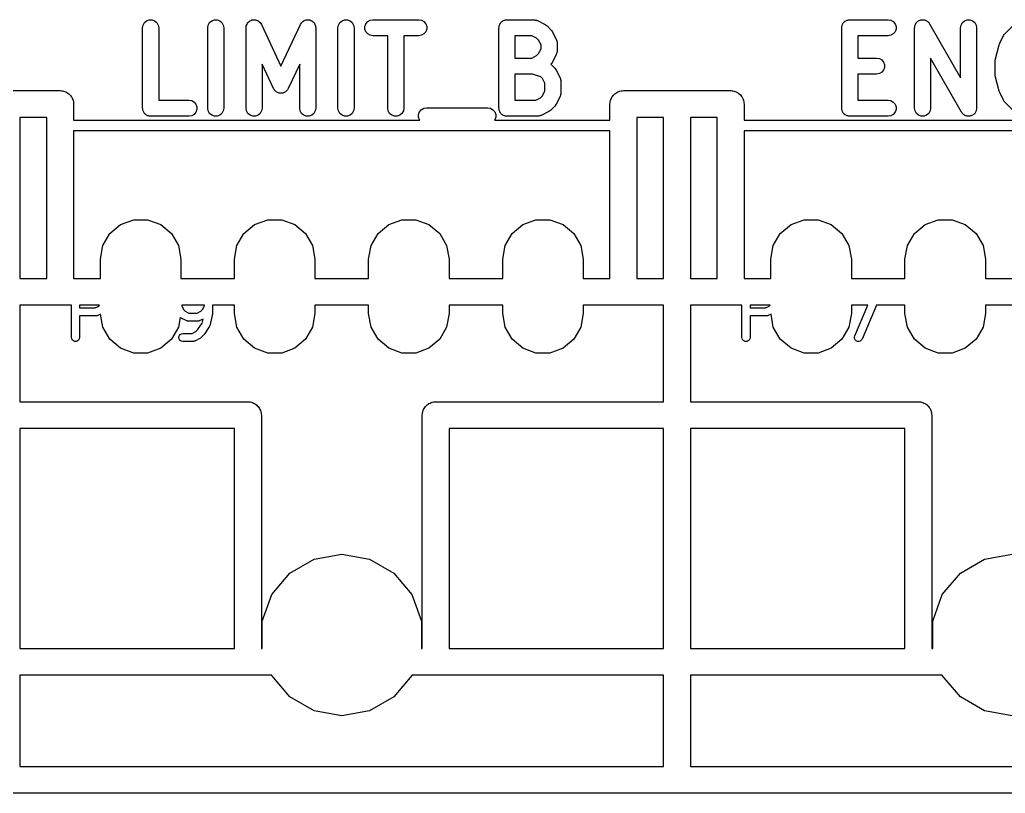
# Model space of a CAD drawing. Extents: x 0 to 76, y -93 to 16.
# Drawn here: x 31.84 to 50.22, y -93.45 to -79.03 of the extents above; entities that cross this region are included whole.
import ezdxf

# ---------------------------------------------------------------- set-up
doc = ezdxf.new("R2010")
doc.units = 0
doc.header["$MEASUREMENT"] = 0
doc.layers.add('BLACK', color=7, linetype='CONTINUOUS')

msp = doc.modelspace()

# ---------------------------------------------------------------- linework, layer by layer
at = {"layer": 'Black'}
for p, q in [((34.1357, -79.1786), (34.1448, -79.1273)), ((34.1357, -80.6786), (34.1357, -79.1786)), ((34.1448, -79.1273), (34.1708, -79.0822)), ((34.1708, -79.0822), (34.2107, -79.0487)), ((34.2107, -79.0487), (34.2597, -79.0309)), ((34.2597, -79.0309), (34.3118, -79.0309)), ((34.3118, -79.0309), (34.3607, -79.0487)), ((34.3607, -79.0487), (34.4006, -79.0822)), ((34.4006, -79.0822), (34.4267, -79.1273)), ((34.4267, -79.1273), (34.4357, -79.1786)), ((34.4357, -79.1786), (34.4357, -80.5286)), ((35.35, -79.1786), (35.359, -79.1273)), ((35.35, -80.6786), (35.35, -79.1786)), ((35.359, -79.1273), (35.3851, -79.0822)), ((35.3851, -79.0822), (35.425, -79.0487)), ((35.425, -79.0487), (35.474, -79.0309)), ((35.474, -79.0309), (35.526, -79.0309)), ((35.526, -79.0309), (35.575, -79.0487)), ((35.575, -79.0487), (35.6149, -79.0822)), ((35.6149, -79.0822), (35.641, -79.1273)), ((35.641, -79.1273), (35.65, -79.1786)), ((35.65, -79.1786), (35.65, -80.6786)), ((36.0643, -79.1786), (36.0677, -79.1593)), ((36.0643, -80.6786), (36.0643, -79.1786)), ((36.0677, -79.1593), (36.0694, -79.1398)), ((36.0694, -79.1398), (36.0722, -79.1338)), ((36.0722, -79.1338), (36.0733, -79.1273)), ((36.0733, -79.1273), (36.0831, -79.1103)), ((36.0831, -79.1103), (36.0914, -79.0926)), ((36.0914, -79.0926), (36.0961, -79.0879)), ((36.0961, -79.0879), (36.0994, -79.0822)), ((36.0994, -79.0822), (36.1144, -79.0696)), ((36.1144, -79.0696), (36.1282, -79.0557)), ((36.1282, -79.0557), (36.1342, -79.0529)), ((36.1342, -79.0529), (36.1393, -79.0487)), ((36.1393, -79.0487), (36.1577, -79.042)), ((36.1577, -79.042), (36.1754, -79.0337)), ((36.1754, -79.0337), (36.182, -79.0331)), ((36.182, -79.0331), (36.1882, -79.0309)), ((36.1882, -79.0309), (36.2078, -79.0309)), ((36.2078, -79.0309), (36.2273, -79.0291)), ((36.2273, -79.0291), (36.2337, -79.0309)), ((36.2337, -79.0309), (36.2403, -79.0309)), ((36.2403, -79.0309), (36.2587, -79.0375)), ((36.2587, -79.0375), (36.2776, -79.0426)), ((36.2776, -79.0426), (36.2831, -79.0464)), ((36.2831, -79.0464), (36.2893, -79.0487)), ((36.2893, -79.0487), (36.3043, -79.0613)), ((36.3043, -79.0613), (36.3203, -79.0725)), ((36.3203, -79.0725), (36.3241, -79.0779)), ((36.3241, -79.0779), (36.3292, -79.0822)), ((36.3292, -79.0822), (36.339, -79.0991)), ((36.339, -79.0991), (36.3502, -79.1151)), ((36.3502, -79.1151), (36.7143, -79.8953)), ((36.7143, -79.8953), (37.0784, -79.1151)), ((37.0784, -79.1151), (37.0896, -79.0991)), ((37.0896, -79.0991), (37.0994, -79.0822)), ((37.0994, -79.0822), (37.1044, -79.0779)), ((37.1044, -79.0779), (37.1083, -79.0725)), ((37.1083, -79.0725), (37.1243, -79.0612)), ((37.1243, -79.0612), (37.1393, -79.0487)), ((37.1393, -79.0487), (37.1455, -79.0464)), ((37.1455, -79.0464), (37.1509, -79.0426)), ((37.1509, -79.0426), (37.1698, -79.0375)), ((37.1698, -79.0375), (37.1882, -79.0309)), ((37.1882, -79.0309), (37.1949, -79.0309)), ((37.1949, -79.0309), (37.2013, -79.0291)), ((37.2013, -79.0291), (37.2208, -79.0309)), ((37.2208, -79.0309), (37.2403, -79.0309)), ((37.2403, -79.0309), (37.2466, -79.0331)), ((37.2466, -79.0331), (37.2532, -79.0337)), ((37.2532, -79.0337), (37.2709, -79.042)), ((37.2709, -79.042), (37.2893, -79.0487)), ((37.2893, -79.0487), (37.2944, -79.0529)), ((37.2944, -79.0529), (37.3004, -79.0557)), ((37.3004, -79.0557), (37.3142, -79.0696)), ((37.3142, -79.0696), (37.3292, -79.0822)), ((37.3292, -79.0822), (37.3325, -79.0879)), ((37.3325, -79.0879), (37.3372, -79.0926)), ((37.3372, -79.0926), (37.3455, -79.1103)), ((37.3455, -79.1103), (37.3552, -79.1273)), ((37.3552, -79.1273), (37.3564, -79.1338)), ((37.3564, -79.1338), (37.3592, -79.1398)), ((37.3592, -79.1398), (37.3609, -79.1593)), ((37.3609, -79.1593), (37.3643, -79.1786)), ((37.3643, -79.1786), (37.3643, -80.6786)), ((37.7786, -79.1786), (37.7876, -79.1273)), ((37.7786, -80.6786), (37.7786, -79.1786)), ((37.7876, -79.1273), (37.8137, -79.0822)), ((37.8137, -79.0822), (37.8536, -79.0487)), ((37.8536, -79.0487), (37.9025, -79.0309)), ((37.9025, -79.0309), (37.9546, -79.0309)), ((37.9546, -79.0309), (38.0036, -79.0487)), ((38.0036, -79.0487), (38.0435, -79.0822)), ((38.0435, -79.0822), (38.0695, -79.1273)), ((38.0695, -79.1273), (38.0786, -79.1786)), ((38.0786, -79.1786), (38.0786, -80.6786)), ((38.2809, -79.1525), (38.2987, -79.1036)), ((38.2809, -79.2046), (38.2809, -79.1525)), ((38.2987, -79.1036), (38.3322, -79.0637)), ((38.3322, -79.0637), (38.3773, -79.0376)), ((38.3773, -79.0376), (38.4286, -79.0286)), ((38.4286, -79.0286), (39.2857, -79.0286)), ((39.2857, -79.0286), (39.337, -79.0376)), ((39.337, -79.0376), (39.3821, -79.0637)), ((39.3821, -79.0637), (39.4156, -79.1036)), ((39.4156, -79.1036), (39.4334, -79.1525)), ((39.4334, -79.1525), (39.4334, -79.2046)), ((40.7786, -79.1786), (40.7809, -79.1656)), ((40.7786, -80.6786), (40.7786, -79.1786)), ((40.7809, -79.1525), (40.7853, -79.1402)), ((40.7809, -79.1656), (40.7809, -79.1525)), ((40.7853, -79.1402), (40.7876, -79.1273)), ((40.7876, -79.1273), (40.7942, -79.1159)), ((40.7942, -79.1159), (40.7987, -79.1036)), ((40.7987, -79.1036), (40.8071, -79.0935)), ((40.8071, -79.0935), (40.8137, -79.0822)), ((40.8137, -79.0822), (40.8237, -79.0737)), ((40.8237, -79.0737), (40.8322, -79.0637)), ((40.8322, -79.0637), (40.8435, -79.0571)), ((40.8435, -79.0571), (40.8536, -79.0487)), ((40.8536, -79.0487), (40.8659, -79.0442)), ((40.8659, -79.0442), (40.8773, -79.0376)), ((40.8773, -79.0376), (40.8902, -79.0353)), ((40.8902, -79.0353), (40.9025, -79.0309)), ((40.9025, -79.0309), (40.9156, -79.0309)), ((40.9156, -79.0309), (40.9286, -79.0286)), ((40.9286, -79.0286), (41.4286, -79.0286)), ((41.4286, -79.0286), (41.4371, -79.0301)), ((41.4371, -79.0301), (41.4457, -79.0296)), ((41.4457, -79.0296), (41.4626, -79.0346)), ((41.4626, -79.0346), (41.4799, -79.0376)), ((41.4799, -79.0376), (41.4874, -79.0419)), ((41.4874, -79.0419), (41.4957, -79.0444)), ((41.4957, -79.0444), (41.6385, -79.1158)), ((41.6385, -79.1158), (41.6578, -79.1301)), ((41.6578, -79.1301), (41.6775, -79.1439)), ((41.6775, -79.1439), (41.7489, -79.2154)), ((47.1714, -79.1786), (47.1737, -79.1656)), ((47.1714, -80.6786), (47.1714, -79.1786)), ((47.1737, -79.1525), (47.1782, -79.1402)), ((47.1737, -79.1656), (47.1737, -79.1525)), ((47.1782, -79.1402), (47.1805, -79.1273)), ((47.1805, -79.1273), (47.187, -79.1159)), ((47.187, -79.1159), (47.1915, -79.1036)), ((47.1915, -79.1036), (47.2, -79.0935)), ((47.2, -79.0935), (47.2065, -79.0822)), ((47.2065, -79.0822), (47.2166, -79.0737)), ((47.2166, -79.0737), (47.225, -79.0637)), ((47.225, -79.0637), (47.2364, -79.0571)), ((47.2364, -79.0571), (47.2464, -79.0487)), ((47.2464, -79.0487), (47.2588, -79.0442)), ((47.2588, -79.0442), (47.2701, -79.0376)), ((47.2701, -79.0376), (47.2831, -79.0353)), ((47.2831, -79.0353), (47.2954, -79.0309)), ((47.2954, -79.0309), (47.3085, -79.0309)), ((47.3085, -79.0309), (47.3214, -79.0286)), ((47.3214, -79.0286), (48.0357, -79.0286)), ((48.0357, -79.0286), (48.087, -79.0376)), ((48.087, -79.0376), (48.1321, -79.0637)), ((48.1321, -79.0637), (48.1656, -79.1036)), ((48.1656, -79.1036), (48.1834, -79.1525)), ((48.1834, -79.1525), (48.1834, -79.2046)), ((48.5286, -79.1786), (48.5309, -79.1653)), ((48.5286, -80.6786), (48.5286, -79.1786)), ((48.5309, -79.1653), (48.531, -79.1519)), ((48.531, -79.1519), (48.5354, -79.1399)), ((48.5354, -79.1399), (48.5376, -79.1273)), ((48.5376, -79.1273), (48.5443, -79.1156)), ((48.5443, -79.1156), (48.549, -79.103)), ((48.549, -79.103), (48.5573, -79.0932)), ((48.5573, -79.0932), (48.5637, -79.0822)), ((48.5637, -79.0822), (48.574, -79.0735)), ((48.574, -79.0735), (48.5827, -79.0632)), ((48.5827, -79.0632), (48.5938, -79.0569)), ((48.5938, -79.0569), (48.6036, -79.0487)), ((48.6036, -79.0487), (48.6162, -79.0441)), ((48.6162, -79.0441), (48.6279, -79.0374)), ((48.6279, -79.0374), (48.6405, -79.0352)), ((48.6405, -79.0352), (48.6525, -79.0309)), ((48.6525, -79.0309), (48.666, -79.0309)), ((48.666, -79.0309), (48.6792, -79.0286)), ((48.6792, -79.0286), (48.6918, -79.0309)), ((48.6918, -79.0309), (48.7046, -79.0309)), ((48.7046, -79.0309), (48.7173, -79.0355)), ((48.7173, -79.0355), (48.7305, -79.0378)), ((48.7305, -79.0378), (48.7416, -79.0443)), ((48.7416, -79.0443), (48.7536, -79.0487)), ((48.7536, -79.0487), (48.7639, -79.0573)), ((48.7639, -79.0573), (48.7755, -79.0641)), ((48.7755, -79.0641), (48.7837, -79.0739)), ((48.7837, -79.0739), (48.7935, -79.0822)), ((48.7935, -79.0822), (48.8002, -79.0938)), ((48.8002, -79.0938), (48.8088, -79.1041)), ((48.8088, -79.1041), (49.3857, -80.1137)), ((49.3857, -79.1786), (49.3948, -79.1273)), ((49.3857, -80.1137), (49.3857, -79.1786)), ((49.3948, -79.1273), (49.4208, -79.0822)), ((49.4208, -79.0822), (49.4607, -79.0487)), ((49.4607, -79.0487), (49.5097, -79.0309)), ((49.5097, -79.0309), (49.5618, -79.0309)), ((49.5618, -79.0309), (49.6107, -79.0487)), ((49.6107, -79.0487), (49.6506, -79.0822)), ((49.6506, -79.0822), (49.6767, -79.1273)), ((49.6767, -79.1273), (49.6857, -79.1786)), ((49.6857, -79.1786), (49.6857, -80.6786)), ((50.2154, -79.2868), (50.3582, -79.1439)), ((38.2987, -79.2536), (38.2809, -79.2046)), ((38.3322, -79.2935), (38.2987, -79.2536)), ((38.3773, -79.3195), (38.3322, -79.2935)), ((38.4286, -79.3286), (38.3773, -79.3195)), ((38.7071, -79.3286), (38.4286, -79.3286)), ((38.7071, -80.6786), (38.7071, -79.3286)), ((39.2857, -79.3286), (39.0071, -79.3286)), ((39.0071, -79.3286), (39.0071, -80.6786)), ((39.337, -79.3195), (39.2857, -79.3286)), ((39.3821, -79.2935), (39.337, -79.3195)), ((39.4156, -79.2536), (39.3821, -79.2935)), ((39.4334, -79.2046), (39.4156, -79.2536)), ((41.0786, -79.3286), (41.0786, -79.7429)), ((41.3932, -79.3286), (41.0786, -79.3286)), ((41.4826, -79.3733), (41.3932, -79.3286)), ((41.5196, -79.4103), (41.4826, -79.3733)), ((41.7489, -79.2154), (41.7627, -79.235)), ((41.7627, -79.235), (41.777, -79.2543)), ((41.777, -79.2543), (41.8484, -79.3972)), ((48.0357, -79.3286), (47.4714, -79.3286)), ((47.4714, -79.3286), (47.4714, -79.7429)), ((48.087, -79.3195), (48.0357, -79.3286)), ((48.1321, -79.2935), (48.087, -79.3195)), ((48.1656, -79.2536), (48.1321, -79.2935)), ((48.1834, -79.2046), (48.1656, -79.2536)), ((50.1158, -79.4686), (50.1873, -79.3258)), ((50.1873, -79.3258), (50.2016, -79.3065)), ((50.2016, -79.3065), (50.2154, -79.2868)), ((41.5643, -79.4997), (41.5196, -79.4103)), ((41.5643, -79.5717), (41.5643, -79.4997)), ((41.8484, -79.3972), (41.8509, -79.4055)), ((41.8509, -79.4055), (41.8552, -79.413)), ((41.8552, -79.413), (41.8583, -79.4303)), ((41.8583, -79.4303), (41.8633, -79.4471)), ((41.8633, -79.4471), (41.8628, -79.4558)), ((41.8628, -79.4558), (41.8643, -79.4643)), ((41.8643, -79.4643), (41.8643, -79.6071)), ((50.0331, -79.785), (50.1045, -79.4993)), ((50.1045, -79.4993), (50.1112, -79.4844)), ((50.1112, -79.4844), (50.1158, -79.4686)), ((41.0786, -79.7429), (41.3932, -79.7429)), ((41.3932, -79.7429), (41.4826, -79.6982)), ((41.4826, -79.6982), (41.5196, -79.6611)), ((41.5196, -79.6611), (41.5643, -79.5717)), ((41.8484, -79.6742), (41.777, -79.8171)), ((41.8509, -79.6659), (41.8484, -79.6742)), ((41.8552, -79.6584), (41.8509, -79.6659)), ((41.8583, -79.6411), (41.8552, -79.6584)), ((41.8633, -79.6243), (41.8583, -79.6411)), ((41.8643, -79.6071), (41.8628, -79.6157)), ((41.8628, -79.6157), (41.8633, -79.6243)), ((47.4714, -79.7429), (47.8214, -79.7429)), ((47.8214, -79.7429), (47.8727, -79.7519)), ((49.4055, -80.753), (48.8286, -79.7434)), ((48.8286, -79.7434), (48.8286, -80.6786)), ((36.5784, -80.3134), (36.3643, -79.8547)), ((36.3643, -79.8547), (36.3643, -80.6786)), ((37.0643, -79.8547), (36.8502, -80.3134)), ((37.0643, -80.6786), (37.0643, -79.8547)), ((41.7489, -79.8561), (41.7477, -79.8573)), ((41.7477, -79.8573), (41.7489, -79.8582)), ((41.7627, -79.8364), (41.7489, -79.8561)), ((41.7489, -79.8582), (41.8204, -79.9296)), ((41.777, -79.8171), (41.7627, -79.8364)), ((41.8204, -79.9296), (41.8341, -79.9493)), ((47.8727, -79.7519), (47.9178, -79.7779)), ((47.9178, -79.7779), (47.9513, -79.8179)), ((47.9513, -79.8179), (47.9691, -79.8668)), ((47.9691, -79.9189), (47.9513, -79.9679)), ((47.9691, -79.8668), (47.9691, -79.9189)), ((50.0286, -79.8214), (50.0318, -79.8034)), ((50.0286, -80.0357), (50.0286, -79.8214)), ((50.0318, -79.8034), (50.0331, -79.785)), ((41.0786, -80.0429), (41.0786, -80.5286)), ((41.4042, -80.0429), (41.0786, -80.0429)), ((41.5618, -80.0954), (41.4042, -80.0429)), ((41.591, -80.1246), (41.5618, -80.0954)), ((41.8341, -79.9493), (41.8484, -79.9686)), ((41.8484, -79.9686), (41.9199, -80.1115)), ((41.9199, -80.1115), (41.9223, -80.1198)), ((47.8214, -80.0429), (47.4714, -80.0429)), ((47.4714, -80.0429), (47.4714, -80.5286)), ((47.8727, -80.0338), (47.8214, -80.0429)), ((47.9178, -80.0078), (47.8727, -80.0338)), ((47.9513, -79.9679), (47.9178, -80.0078)), ((50.0318, -80.0538), (50.0286, -80.0357)), ((50.0331, -80.0721), (50.0318, -80.0538)), ((50.1045, -80.3578), (50.0331, -80.0721)), ((41.6357, -80.214), (41.591, -80.1246)), ((41.6357, -80.3574), (41.6357, -80.214)), ((41.9223, -80.1198), (41.9267, -80.1273)), ((41.9267, -80.1273), (41.9297, -80.1446)), ((41.9297, -80.1446), (41.9347, -80.1614)), ((41.9347, -80.1614), (41.9342, -80.1701)), ((41.9342, -80.1701), (41.9357, -80.1786)), ((41.9357, -80.1786), (41.9357, -80.3929)), ((31.6, -80.35), (32.6, -80.35)), ((32.6, -80.35), (32.6215, -80.3538)), ((32.6215, -80.3538), (32.6434, -80.3538)), ((32.6434, -80.3538), (32.664, -80.3613)), ((32.664, -80.3613), (32.6855, -80.3651)), ((32.6855, -80.3651), (32.7044, -80.376)), ((32.7044, -80.376), (32.725, -80.3835)), ((32.725, -80.3835), (32.7418, -80.3976)), ((32.7418, -80.3976), (32.7607, -80.4085)), ((32.7607, -80.4085), (32.7748, -80.4252)), ((32.7748, -80.4252), (32.7915, -80.4393)), ((32.7915, -80.4393), (32.8024, -80.4582)), ((32.8024, -80.4582), (32.8165, -80.475)), ((32.8165, -80.475), (32.824, -80.4956)), ((36.5859, -80.3241), (36.5784, -80.3134)), ((36.5914, -80.336), (36.5859, -80.3241)), ((36.6007, -80.3453), (36.5914, -80.336)), ((36.6083, -80.3561), (36.6007, -80.3453)), ((36.619, -80.3636), (36.6083, -80.3561)), ((36.6282, -80.3728), (36.619, -80.3636)), ((36.6401, -80.3784), (36.6282, -80.3728)), ((36.6509, -80.386), (36.6401, -80.3784)), ((36.6636, -80.3893), (36.6509, -80.386)), ((36.6754, -80.3949), (36.6636, -80.3893)), ((36.6885, -80.396), (36.6754, -80.3949)), ((36.7013, -80.3994), (36.6885, -80.396)), ((36.7143, -80.3983), (36.7013, -80.3994)), ((36.7273, -80.3994), (36.7143, -80.3983)), ((36.74, -80.396), (36.7273, -80.3994)), ((36.7532, -80.3949), (36.74, -80.396)), ((36.765, -80.3893), (36.7532, -80.3949)), ((36.7776, -80.386), (36.765, -80.3893)), ((36.7884, -80.3784), (36.7776, -80.386)), ((36.8004, -80.3728), (36.7884, -80.3784)), ((36.8096, -80.3636), (36.8004, -80.3728)), ((36.8203, -80.3561), (36.8096, -80.3636)), ((36.8279, -80.3453), (36.8203, -80.3561)), ((36.8372, -80.336), (36.8279, -80.3453)), ((36.8427, -80.3241), (36.8372, -80.336)), ((36.8502, -80.3134), (36.8427, -80.3241)), ((41.4646, -80.5286), (41.554, -80.4839)), ((41.554, -80.4839), (41.591, -80.4469)), ((41.591, -80.4469), (41.6357, -80.3574)), ((41.9199, -80.4599), (41.8484, -80.6028)), ((41.9223, -80.4517), (41.9199, -80.4599)), ((41.9267, -80.4442), (41.9223, -80.4517)), ((41.9297, -80.4269), (41.9267, -80.4442)), ((41.9347, -80.41), (41.9297, -80.4269)), ((41.9357, -80.3929), (41.9342, -80.4014)), ((41.9342, -80.4014), (41.9347, -80.41)), ((42.876, -80.4956), (42.8835, -80.475)), ((42.8835, -80.475), (42.8976, -80.4582)), ((42.8976, -80.4582), (42.9085, -80.4393)), ((42.9085, -80.4393), (42.9252, -80.4252)), ((42.9252, -80.4252), (42.9393, -80.4085)), ((42.9393, -80.4085), (42.9582, -80.3976)), ((42.9582, -80.3976), (42.975, -80.3835)), ((42.975, -80.3835), (42.9956, -80.376)), ((42.9956, -80.376), (43.0145, -80.3651)), ((43.0145, -80.3651), (43.036, -80.3613)), ((43.036, -80.3613), (43.0566, -80.3538)), ((43.0566, -80.3538), (43.0785, -80.3538)), ((43.0785, -80.3538), (43.1, -80.35)), ((43.1, -80.35), (44.1, -80.35)), ((44.1, -80.35), (45.1, -80.35)), ((45.1, -80.35), (45.1215, -80.3538)), ((45.1215, -80.3538), (45.1434, -80.3538)), ((45.1434, -80.3538), (45.164, -80.3613)), ((45.164, -80.3613), (45.1855, -80.3651)), ((45.1855, -80.3651), (45.2044, -80.376)), ((45.2044, -80.376), (45.225, -80.3835)), ((45.225, -80.3835), (45.2418, -80.3976)), ((45.2418, -80.3976), (45.2607, -80.4085)), ((45.2607, -80.4085), (45.2748, -80.4252)), ((45.2748, -80.4252), (45.2915, -80.4393)), ((45.2915, -80.4393), (45.3024, -80.4582)), ((45.3024, -80.4582), (45.3165, -80.475)), ((45.3165, -80.475), (45.324, -80.4956)), ((50.1112, -80.3728), (50.1045, -80.3578)), ((50.1158, -80.3885), (50.1112, -80.3728)), ((50.1873, -80.5314), (50.1158, -80.3885)), ((32.824, -80.4956), (32.8349, -80.5145)), ((32.8349, -80.5145), (32.8387, -80.536)), ((32.8387, -80.536), (32.8462, -80.5566)), ((32.8462, -80.5566), (32.8462, -80.5785)), ((32.8462, -80.5785), (32.85, -80.6)), ((32.85, -80.6), (32.85, -80.9)), ((34.4357, -80.5286), (35, -80.5286)), ((35, -80.5286), (35.0513, -80.5376)), ((35.0513, -80.5376), (35.0964, -80.5637)), ((35.0964, -80.5637), (35.1299, -80.6036)), ((35.1299, -80.6036), (35.1477, -80.6525)), ((35.1477, -80.6525), (35.1477, -80.7046)), ((41.0786, -80.5286), (41.4646, -80.5286)), ((41.8204, -80.6418), (41.7489, -80.7132)), ((41.8341, -80.6221), (41.8204, -80.6418)), ((41.8484, -80.6028), (41.8341, -80.6221)), ((42.85, -80.6), (42.8538, -80.5785)), ((42.85, -80.9), (42.85, -80.6)), ((42.8538, -80.5566), (42.8613, -80.536)), ((42.8538, -80.5785), (42.8538, -80.5566)), ((42.8613, -80.536), (42.8651, -80.5145)), ((42.8651, -80.5145), (42.876, -80.4956)), ((45.324, -80.4956), (45.3349, -80.5145)), ((45.3349, -80.5145), (45.3387, -80.536)), ((45.3387, -80.536), (45.3462, -80.5566)), ((45.3462, -80.5566), (45.3462, -80.5785)), ((45.3462, -80.5785), (45.35, -80.6)), ((45.35, -80.6), (45.35, -80.9)), ((47.4714, -80.5286), (48.0357, -80.5286)), ((48.0357, -80.5286), (48.087, -80.5376)), ((48.087, -80.5376), (48.1321, -80.5637)), ((48.1321, -80.5637), (48.1656, -80.6036)), ((48.1656, -80.6036), (48.1834, -80.6525)), ((48.1834, -80.6525), (48.1834, -80.7046)), ((50.2016, -80.5507), (50.1873, -80.5314)), ((50.2154, -80.5704), (50.2016, -80.5507)), ((50.3582, -80.7132), (50.2154, -80.5704)), ((31.85, -80.85), (31.85, -83.85)), ((32.35, -80.85), (31.85, -80.85)), ((32.35, -83.85), (32.35, -80.85)), ((34.138, -80.6915), (34.1357, -80.6786)), ((34.138, -80.7046), (34.138, -80.6915)), ((34.1425, -80.7169), (34.138, -80.7046)), ((34.1448, -80.7299), (34.1425, -80.7169)), ((34.1513, -80.7412), (34.1448, -80.7299)), ((34.1558, -80.7536), (34.1513, -80.7412)), ((34.1642, -80.7636), (34.1558, -80.7536)), ((34.1708, -80.775), (34.1642, -80.7636)), ((34.1809, -80.7834), (34.1708, -80.775)), ((34.1893, -80.7935), (34.1809, -80.7834)), ((34.2007, -80.8), (34.1893, -80.7935)), ((34.2107, -80.8085), (34.2007, -80.8)), ((34.223, -80.813), (34.2107, -80.8085)), ((34.2344, -80.8195), (34.223, -80.813)), ((34.2473, -80.8218), (34.2344, -80.8195)), ((34.2597, -80.8263), (34.2473, -80.8218)), ((34.2728, -80.8263), (34.2597, -80.8263)), ((34.2857, -80.8286), (34.2728, -80.8263)), ((35, -80.8286), (34.2857, -80.8286)), ((35.0513, -80.8195), (35, -80.8286)), ((35.0964, -80.7935), (35.0513, -80.8195)), ((35.1299, -80.7536), (35.0964, -80.7935)), ((35.1477, -80.7046), (35.1299, -80.7536)), ((35.359, -80.7299), (35.35, -80.6786)), ((35.3851, -80.775), (35.359, -80.7299)), ((35.425, -80.8085), (35.3851, -80.775)), ((35.474, -80.8263), (35.425, -80.8085)), ((35.526, -80.8263), (35.474, -80.8263)), ((35.575, -80.8085), (35.526, -80.8263)), ((35.6149, -80.775), (35.575, -80.8085)), ((35.641, -80.7299), (35.6149, -80.775)), ((35.65, -80.6786), (35.641, -80.7299)), ((36.0733, -80.7299), (36.0643, -80.6786)), ((36.0994, -80.775), (36.0733, -80.7299)), ((36.1393, -80.8085), (36.0994, -80.775)), ((36.1882, -80.8263), (36.1393, -80.8085)), ((36.2403, -80.8263), (36.1882, -80.8263)), ((36.2893, -80.8085), (36.2403, -80.8263)), ((36.3292, -80.775), (36.2893, -80.8085)), ((36.3552, -80.7299), (36.3292, -80.775)), ((36.3643, -80.6786), (36.3552, -80.7299)), ((37.0733, -80.7299), (37.0643, -80.6786)), ((37.0994, -80.775), (37.0733, -80.7299)), ((37.1393, -80.8085), (37.0994, -80.775)), ((37.1882, -80.8263), (37.1393, -80.8085)), ((37.2403, -80.8263), (37.1882, -80.8263)), ((37.2893, -80.8085), (37.2403, -80.8263)), ((37.3292, -80.775), (37.2893, -80.8085)), ((37.3552, -80.7299), (37.3292, -80.775)), ((37.3643, -80.6786), (37.3552, -80.7299)), ((37.7876, -80.7299), (37.7786, -80.6786)), ((37.8137, -80.775), (37.7876, -80.7299)), ((37.8536, -80.8085), (37.8137, -80.775)), ((37.9025, -80.8263), (37.8536, -80.8085)), ((37.9546, -80.8263), (37.9025, -80.8263)), ((38.0036, -80.8085), (37.9546, -80.8263)), ((38.0435, -80.775), (38.0036, -80.8085)), ((38.0695, -80.7299), (38.0435, -80.775)), ((38.0786, -80.6786), (38.0695, -80.7299)), ((38.7162, -80.7299), (38.7071, -80.6786)), ((38.7422, -80.775), (38.7162, -80.7299)), ((38.7821, -80.8085), (38.7422, -80.775)), ((38.8311, -80.8263), (38.7821, -80.8085)), ((38.8832, -80.8263), (38.8311, -80.8263)), ((38.9321, -80.8085), (38.8832, -80.8263)), ((38.9721, -80.775), (38.9321, -80.8085)), ((38.9981, -80.7299), (38.9721, -80.775)), ((39.0071, -80.6786), (38.9981, -80.7299)), ((39.2809, -80.7954), (39.2987, -80.7464)), ((39.2809, -80.8475), (39.2809, -80.7954)), ((39.2987, -80.8964), (39.2809, -80.8475)), ((39.2987, -80.7464), (39.3322, -80.7065)), ((39.3322, -80.7065), (39.3773, -80.6805)), ((39.3773, -80.6805), (39.4286, -80.6714)), ((39.4286, -80.6714), (40.5714, -80.6714)), ((40.5714, -80.6714), (40.6227, -80.6805)), ((40.6227, -80.6805), (40.6678, -80.7065)), ((40.6678, -80.7065), (40.7013, -80.7464)), ((40.7013, -80.7464), (40.7191, -80.7954)), ((40.7191, -80.8475), (40.7013, -80.8964)), ((40.7191, -80.7954), (40.7191, -80.8475)), ((40.7809, -80.6915), (40.7786, -80.6786)), ((40.7809, -80.7046), (40.7809, -80.6915)), ((40.7853, -80.7169), (40.7809, -80.7046)), ((40.7876, -80.7299), (40.7853, -80.7169)), ((40.7942, -80.7412), (40.7876, -80.7299)), ((40.7987, -80.7536), (40.7942, -80.7412)), ((40.8071, -80.7636), (40.7987, -80.7536)), ((40.8137, -80.775), (40.8071, -80.7636)), ((40.8237, -80.7834), (40.8137, -80.775)), ((40.8322, -80.7935), (40.8237, -80.7834)), ((40.8435, -80.8), (40.8322, -80.7935)), ((40.8536, -80.8085), (40.8435, -80.8)), ((40.8659, -80.813), (40.8536, -80.8085)), ((40.8773, -80.8195), (40.8659, -80.813)), ((40.8902, -80.8218), (40.8773, -80.8195)), ((40.9025, -80.8263), (40.8902, -80.8218)), ((40.9156, -80.8263), (40.9025, -80.8263)), ((40.9286, -80.8286), (40.9156, -80.8263)), ((41.5, -80.8286), (40.9286, -80.8286)), ((41.5085, -80.8271), (41.5, -80.8286)), ((41.5171, -80.8276), (41.5085, -80.8271)), ((41.534, -80.8226), (41.5171, -80.8276)), ((41.5513, -80.8195), (41.534, -80.8226)), ((41.5588, -80.8152), (41.5513, -80.8195)), ((41.5671, -80.8127), (41.5588, -80.8152)), ((41.7099, -80.7413), (41.5671, -80.8127)), ((41.7292, -80.727), (41.7099, -80.7413)), ((41.7489, -80.7132), (41.7292, -80.727)), ((43.35, -80.85), (43.35, -83.85)), ((43.85, -80.85), (43.35, -80.85)), ((43.85, -83.85), (43.85, -80.85)), ((44.35, -80.85), (44.35, -83.85)), ((44.85, -80.85), (44.35, -80.85)), ((44.85, -83.85), (44.85, -80.85)), ((47.1737, -80.6915), (47.1714, -80.6786)), ((47.1737, -80.7046), (47.1737, -80.6915)), ((47.1782, -80.7169), (47.1737, -80.7046)), ((47.1805, -80.7299), (47.1782, -80.7169)), ((47.187, -80.7412), (47.1805, -80.7299)), ((47.1915, -80.7536), (47.187, -80.7412)), ((47.2, -80.7636), (47.1915, -80.7536)), ((47.2065, -80.775), (47.2, -80.7636)), ((47.2166, -80.7834), (47.2065, -80.775)), ((47.225, -80.7935), (47.2166, -80.7834)), ((47.2364, -80.8), (47.225, -80.7935)), ((47.2464, -80.8085), (47.2364, -80.8)), ((47.2588, -80.813), (47.2464, -80.8085)), ((47.2701, -80.8195), (47.2588, -80.813)), ((47.2831, -80.8218), (47.2701, -80.8195)), ((47.2954, -80.8263), (47.2831, -80.8218)), ((47.3085, -80.8263), (47.2954, -80.8263)), ((47.3214, -80.8286), (47.3085, -80.8263)), ((48.0357, -80.8286), (47.3214, -80.8286)), ((48.087, -80.8195), (48.0357, -80.8286)), ((48.1321, -80.7935), (48.087, -80.8195)), ((48.1656, -80.7536), (48.1321, -80.7935)), ((48.1834, -80.7046), (48.1656, -80.7536)), ((48.5376, -80.7299), (48.5286, -80.6786)), ((48.5637, -80.775), (48.5376, -80.7299)), ((48.6036, -80.8085), (48.5637, -80.775)), ((48.6525, -80.8263), (48.6036, -80.8085)), ((48.7046, -80.8263), (48.6525, -80.8263)), ((48.7536, -80.8085), (48.7046, -80.8263)), ((48.7935, -80.775), (48.7536, -80.8085)), ((48.8195, -80.7299), (48.7935, -80.775)), ((48.8286, -80.6786), (48.8195, -80.7299)), ((49.4141, -80.7633), (49.4055, -80.753)), ((49.4208, -80.775), (49.4141, -80.7633)), ((49.4306, -80.7832), (49.4208, -80.775)), ((49.4388, -80.793), (49.4306, -80.7832)), ((49.4504, -80.7998), (49.4388, -80.793)), ((49.4607, -80.8085), (49.4504, -80.7998)), ((49.4727, -80.8128), (49.4607, -80.8085)), ((49.4838, -80.8193), (49.4727, -80.8128)), ((49.497, -80.8217), (49.4838, -80.8193)), ((49.5097, -80.8263), (49.497, -80.8217)), ((49.5225, -80.8263), (49.5097, -80.8263)), ((49.535, -80.8286), (49.5225, -80.8263)), ((49.5483, -80.8263), (49.535, -80.8286)), ((49.5618, -80.8263), (49.5483, -80.8263)), ((49.5738, -80.8219), (49.5618, -80.8263)), ((49.5864, -80.8198), (49.5738, -80.8219)), ((49.5981, -80.8131), (49.5864, -80.8198)), ((49.6107, -80.8085), (49.5981, -80.8131)), ((49.6205, -80.8003), (49.6107, -80.8085)), ((49.6316, -80.7939), (49.6205, -80.8003)), ((49.6403, -80.7836), (49.6316, -80.7939)), ((49.6506, -80.775), (49.6403, -80.7836)), ((49.657, -80.7639), (49.6506, -80.775)), ((49.6653, -80.7541), (49.657, -80.7639)), ((49.6699, -80.7415), (49.6653, -80.7541)), ((49.6767, -80.7299), (49.6699, -80.7415)), ((49.6789, -80.7173), (49.6767, -80.7299)), ((49.6833, -80.7053), (49.6789, -80.7173)), ((49.6834, -80.6918), (49.6833, -80.7053)), ((49.6857, -80.6786), (49.6834, -80.6918)), ((32.85, -80.9), (39.3017, -80.9)), ((39.3017, -80.9), (39.2987, -80.8964)), ((40.7013, -80.8964), (40.6983, -80.9)), ((40.6983, -80.9), (42.85, -80.9)), ((45.35, -80.9), (51.2659, -80.9)), ((32.85, -81.1), (32.85, -83.85)), ((42.85, -81.1), (32.85, -81.1)), ((42.85, -83.85), (42.85, -81.1)), ((45.35, -81.1), (45.35, -83.85)), ((55.35, -81.1), (45.35, -81.1)), ((33.5255, -83.0131), (33.725, -82.8457)), ((33.725, -82.8457), (33.9698, -82.7566)), ((33.9698, -82.7566), (34.2302, -82.7566)), ((34.2302, -82.7566), (34.475, -82.8457)), ((34.475, -82.8457), (34.6745, -83.0131)), ((36.0255, -83.0131), (36.225, -82.8457)), ((36.225, -82.8457), (36.4698, -82.7566)), ((36.4698, -82.7566), (36.7302, -82.7566)), ((36.7302, -82.7566), (36.975, -82.8457)), ((36.975, -82.8457), (37.1745, -83.0131)), ((38.5255, -83.0131), (38.725, -82.8457)), ((38.725, -82.8457), (38.9698, -82.7566)), ((38.9698, -82.7566), (39.2302, -82.7566)), ((39.2302, -82.7566), (39.475, -82.8457)), ((39.475, -82.8457), (39.6745, -83.0131)), ((41.0255, -83.0131), (41.225, -82.8457)), ((41.225, -82.8457), (41.4698, -82.7566)), ((41.4698, -82.7566), (41.7302, -82.7566)), ((41.7302, -82.7566), (41.975, -82.8457)), ((41.975, -82.8457), (42.1745, -83.0131)), ((46.0255, -83.0131), (46.225, -82.8457)), ((46.225, -82.8457), (46.4698, -82.7566)), ((46.4698, -82.7566), (46.7302, -82.7566)), ((46.7302, -82.7566), (46.975, -82.8457)), ((46.975, -82.8457), (47.1745, -83.0131)), ((48.5255, -83.0131), (48.725, -82.8457)), ((48.725, -82.8457), (48.9698, -82.7566)), ((48.9698, -82.7566), (49.2302, -82.7566)), ((49.2302, -82.7566), (49.475, -82.8457)), ((49.475, -82.8457), (49.6745, -83.0131)), ((33.3952, -83.2387), (33.5255, -83.0131)), ((34.6745, -83.0131), (34.8048, -83.2387)), ((35.8952, -83.2387), (36.0255, -83.0131)), ((37.1745, -83.0131), (37.3048, -83.2387)), ((38.3952, -83.2387), (38.5255, -83.0131)), ((39.6745, -83.0131), (39.8048, -83.2387)), ((40.8952, -83.2387), (41.0255, -83.0131)), ((42.1745, -83.0131), (42.3048, -83.2387)), ((45.8952, -83.2387), (46.0255, -83.0131)), ((47.1745, -83.0131), (47.3048, -83.2387)), ((48.3952, -83.2387), (48.5255, -83.0131)), ((49.6745, -83.0131), (49.8048, -83.2387)), ((33.35, -83.4952), (33.3952, -83.2387)), ((34.8048, -83.2387), (34.85, -83.4952)), ((35.85, -83.4952), (35.8952, -83.2387)), ((37.3048, -83.2387), (37.35, -83.4952)), ((38.35, -83.4952), (38.3952, -83.2387)), ((39.8048, -83.2387), (39.85, -83.4952)), ((40.85, -83.4952), (40.8952, -83.2387)), ((42.3048, -83.2387), (42.35, -83.4952)), ((45.85, -83.4952), (45.8952, -83.2387)), ((47.3048, -83.2387), (47.35, -83.4952)), ((48.35, -83.4952), (48.3952, -83.2387)), ((49.8048, -83.2387), (49.85, -83.4952)), ((33.35, -83.85), (33.35, -83.4952)), ((34.85, -83.4952), (34.85, -83.85)), ((35.85, -83.85), (35.85, -83.4952)), ((37.35, -83.4952), (37.35, -83.85)), ((38.35, -83.85), (38.35, -83.4952)), ((39.85, -83.4952), (39.85, -83.85)), ((40.85, -83.85), (40.85, -83.4952)), ((42.35, -83.4952), (42.35, -83.85)), ((45.85, -83.85), (45.85, -83.4952)), ((47.35, -83.4952), (47.35, -83.85)), ((48.35, -83.85), (48.35, -83.4952)), ((49.85, -83.4952), (49.85, -83.85)), ((31.85, -83.85), (32.35, -83.85)), ((32.85, -83.85), (33.35, -83.85)), ((34.85, -83.85), (35.85, -83.85)), ((37.35, -83.85), (38.35, -83.85)), ((39.85, -83.85), (40.85, -83.85)), ((42.35, -83.85), (42.85, -83.85)), ((43.35, -83.85), (43.85, -83.85)), ((44.35, -83.85), (44.85, -83.85)), ((45.35, -83.85), (45.85, -83.85)), ((47.35, -83.85), (48.35, -83.85)), ((49.85, -83.85), (50.85, -83.85)), ((32.8107, -84.35), (31.85, -84.35)), ((31.85, -84.35), (31.85, -86.15)), ((32.8107, -84.9524), (32.8107, -84.35)), ((32.9607, -84.35), (32.9607, -84.4012)), ((33.3344, -84.35), (32.9607, -84.35)), ((32.9607, -84.4012), (33.249, -84.4012)), ((33.249, -84.4012), (33.3175, -84.3669)), ((33.3522, -84.5173), (33.3002, -84.5433)), ((33.3175, -84.3669), (33.3344, -84.35)), ((33.3952, -84.7613), (33.3522, -84.5173)), ((34.8655, -84.35), (34.8655, -84.3632)), ((35.2869, -84.35), (34.8655, -84.35)), ((34.8655, -84.3632), (34.8997, -84.4318)), ((34.8997, -84.4318), (34.9301, -84.4622)), ((34.9301, -84.4622), (34.9987, -84.4964)), ((34.9987, -84.4964), (35.1537, -84.4964)), ((35.1537, -84.4964), (35.2222, -84.4622)), ((35.2222, -84.4622), (35.2526, -84.4318)), ((35.2526, -84.4318), (35.2869, -84.3632)), ((35.2869, -84.3632), (35.2869, -84.35)), ((35.4369, -84.5238), (35.4353, -84.5328)), ((35.85, -84.35), (35.4369, -84.35)), ((35.4369, -84.35), (35.4369, -84.5238)), ((35.85, -84.5048), (35.85, -84.35)), ((35.8952, -84.7613), (35.85, -84.5048)), ((37.35, -84.5048), (37.3048, -84.7613)), ((38.35, -84.35), (37.35, -84.35)), ((37.35, -84.35), (37.35, -84.5048)), ((38.35, -84.5048), (38.35, -84.35)), ((38.3952, -84.7613), (38.35, -84.5048)), ((39.85, -84.5048), (39.8048, -84.7613)), ((40.85, -84.35), (39.85, -84.35)), ((39.85, -84.35), (39.85, -84.5048)), ((40.85, -84.5048), (40.85, -84.35)), ((40.8952, -84.7613), (40.85, -84.5048)), ((42.35, -84.5048), (42.3048, -84.7613)), ((43.85, -84.35), (42.35, -84.35)), ((42.35, -84.35), (42.35, -84.5048)), ((43.85, -86.15), (43.85, -84.35)), ((45.3107, -84.35), (44.35, -84.35)), ((44.35, -84.35), (44.35, -86.15)), ((45.3107, -84.9524), (45.3107, -84.35)), ((45.4607, -84.35), (45.4607, -84.4012)), ((45.8344, -84.35), (45.4607, -84.35)), ((45.4607, -84.4012), (45.749, -84.4012)), ((45.749, -84.4012), (45.8175, -84.3669)), ((45.8522, -84.5173), (45.8002, -84.5433)), ((45.8175, -84.3669), (45.8344, -84.35)), ((45.8952, -84.7613), (45.8522, -84.5173)), ((47.35, -84.5048), (47.3048, -84.7613)), ((47.6575, -84.35), (47.35, -84.35)), ((47.35, -84.35), (47.35, -84.5048)), ((47.412, -84.9228), (47.6575, -84.35)), ((47.8207, -84.35), (47.5499, -84.9819)), ((48.35, -84.35), (47.8207, -84.35)), ((48.35, -84.5048), (48.35, -84.35)), ((48.3952, -84.7613), (48.35, -84.5048)), ((49.85, -84.5048), (49.8048, -84.7613)), ((50.85, -84.35), (49.85, -84.35)), ((49.85, -84.35), (49.85, -84.5048)), ((33.2667, -84.5512), (32.9607, -84.5512)), ((32.9607, -84.5512), (32.9607, -84.9524)), ((33.2709, -84.5504), (33.2667, -84.5512)), ((33.2752, -84.5507), (33.2709, -84.5504)), ((33.2837, -84.5482), (33.2752, -84.5507)), ((33.2923, -84.5467), (33.2837, -84.5482)), ((33.2961, -84.5445), (33.2923, -84.5467)), ((33.3002, -84.5433), (33.2961, -84.5445)), ((34.8368, -84.5797), (34.8048, -84.7613)), ((34.8425, -84.5837), (34.8368, -84.5797)), ((34.8522, -84.5909), (34.8425, -84.5837)), ((34.9474, -84.6385), (34.8522, -84.5909)), ((34.9516, -84.6397), (34.9474, -84.6385)), ((34.9553, -84.6419), (34.9516, -84.6397)), ((34.964, -84.6434), (34.9553, -84.6419)), ((34.9724, -84.6459), (34.964, -84.6434)), ((34.9767, -84.6457), (34.9724, -84.6459)), ((34.981, -84.6464), (34.9767, -84.6457)), ((35.1714, -84.6464), (34.981, -84.6464)), ((35.1608, -84.8094), (35.2447, -84.6835)), ((35.1757, -84.6457), (35.1714, -84.6464)), ((35.18, -84.6459), (35.1757, -84.6457)), ((35.1884, -84.6434), (35.18, -84.6459)), ((35.1971, -84.6419), (35.1884, -84.6434)), ((35.2008, -84.6397), (35.1971, -84.6419)), ((35.205, -84.6385), (35.2008, -84.6397)), ((35.2632, -84.6094), (35.205, -84.6385)), ((35.2447, -84.6835), (35.2632, -84.6094)), ((35.4347, -84.542), (35.387, -84.7325)), ((35.4353, -84.5328), (35.4347, -84.542)), ((45.7667, -84.5512), (45.4607, -84.5512)), ((45.4607, -84.5512), (45.4607, -84.9524)), ((45.7709, -84.5504), (45.7667, -84.5512)), ((45.7752, -84.5507), (45.7709, -84.5504)), ((45.7837, -84.5482), (45.7752, -84.5507)), ((45.7923, -84.5467), (45.7837, -84.5482)), ((45.7961, -84.5445), (45.7923, -84.5467)), ((45.8002, -84.5433), (45.7961, -84.5445)), ((33.5255, -84.9869), (33.3952, -84.7613)), ((34.8048, -84.7613), (34.6745, -84.9869)), ((34.8375, -84.8949), (34.8601, -84.8819)), ((34.8601, -84.8819), (34.8857, -84.8774)), ((34.8857, -84.8774), (35.0585, -84.8774)), ((35.0585, -84.8774), (35.127, -84.8431)), ((35.127, -84.8431), (35.1608, -84.8094)), ((35.3767, -84.7559), (35.2815, -84.8987)), ((35.3819, -84.7441), (35.3767, -84.7559)), ((35.387, -84.7325), (35.3819, -84.7441)), ((36.0255, -84.9869), (35.8952, -84.7613)), ((37.3048, -84.7613), (37.1745, -84.9869)), ((38.5255, -84.9869), (38.3952, -84.7613)), ((39.8048, -84.7613), (39.6745, -84.9869)), ((41.0255, -84.9869), (40.8952, -84.7613)), ((42.3048, -84.7613), (42.1745, -84.9869)), ((46.0255, -84.9869), (45.8952, -84.7613)), ((47.3048, -84.7613), (47.1745, -84.9869)), ((48.5255, -84.9869), (48.3952, -84.7613)), ((49.8048, -84.7613), (49.6745, -84.9869)), ((32.8152, -84.978), (32.8107, -84.9524)), ((32.8283, -85.0006), (32.8152, -84.978)), ((32.8482, -85.0173), (32.8283, -85.0006)), ((32.8727, -85.0262), (32.8482, -85.0173)), ((32.8987, -85.0262), (32.8727, -85.0262)), ((32.9232, -85.0173), (32.8987, -85.0262)), ((32.9432, -85.0006), (32.9232, -85.0173)), ((32.9562, -84.978), (32.9432, -85.0006)), ((32.9607, -84.9524), (32.9562, -84.978)), ((33.725, -85.1543), (33.5255, -84.9869)), ((34.6745, -84.9869), (34.475, -85.1543)), ((34.8119, -84.9394), (34.8208, -84.9149)), ((34.8119, -84.9654), (34.8119, -84.9394)), ((34.8208, -84.9899), (34.8119, -84.9654)), ((34.8208, -84.9149), (34.8375, -84.8949)), ((34.8375, -85.0098), (34.8208, -84.9899)), ((34.8601, -85.0229), (34.8375, -85.0098)), ((34.8857, -85.0274), (34.8601, -85.0229)), ((35.0762, -85.0274), (34.8857, -85.0274)), ((35.0804, -85.0266), (35.0762, -85.0274)), ((35.0848, -85.0269), (35.0804, -85.0266)), ((35.0932, -85.0244), (35.0848, -85.0269)), ((35.1018, -85.0229), (35.0932, -85.0244)), ((35.1056, -85.0207), (35.1018, -85.0229)), ((35.1097, -85.0195), (35.1056, -85.0207)), ((35.205, -84.9718), (35.1097, -85.0195)), ((35.2146, -84.9647), (35.205, -84.9718)), ((35.2245, -84.9578), (35.2146, -84.9647)), ((35.2721, -84.9102), (35.2245, -84.9578)), ((35.2763, -84.9041), (35.2721, -84.9102)), ((35.2815, -84.8987), (35.2763, -84.9041)), ((36.225, -85.1543), (36.0255, -84.9869)), ((37.1745, -84.9869), (36.975, -85.1543)), ((38.725, -85.1543), (38.5255, -84.9869)), ((39.6745, -84.9869), (39.475, -85.1543)), ((41.225, -85.1543), (41.0255, -84.9869)), ((42.1745, -84.9869), (41.975, -85.1543)), ((45.3152, -84.978), (45.3107, -84.9524)), ((45.3283, -85.0006), (45.3152, -84.978)), ((45.3482, -85.0173), (45.3283, -85.0006)), ((45.3727, -85.0262), (45.3482, -85.0173)), ((45.3987, -85.0262), (45.3727, -85.0262)), ((45.4232, -85.0173), (45.3987, -85.0262)), ((45.4432, -85.0006), (45.4232, -85.0173)), ((45.4562, -84.978), (45.4432, -85.0006)), ((45.4607, -84.9524), (45.4562, -84.978)), ((46.225, -85.1543), (46.0255, -84.9869)), ((47.1745, -84.9869), (46.975, -85.1543)), ((47.4061, -84.9482), (47.412, -84.9228)), ((47.4092, -84.9741), (47.4061, -84.9482)), ((47.4209, -84.9973), (47.4092, -84.9741)), ((47.4399, -85.0151), (47.4209, -84.9973)), ((47.4638, -85.0254), (47.4399, -85.0151)), ((47.4898, -85.0269), (47.4638, -85.0254)), ((47.5148, -85.0193), (47.4898, -85.0269)), ((47.5356, -85.0037), (47.5148, -85.0193)), ((47.5499, -84.9819), (47.5356, -85.0037)), ((48.725, -85.1543), (48.5255, -84.9869)), ((49.6745, -84.9869), (49.475, -85.1543)), ((33.9698, -85.2434), (33.725, -85.1543)), ((34.2302, -85.2434), (33.9698, -85.2434)), ((34.475, -85.1543), (34.2302, -85.2434)), ((36.4698, -85.2434), (36.225, -85.1543)), ((36.7302, -85.2434), (36.4698, -85.2434)), ((36.975, -85.1543), (36.7302, -85.2434)), ((38.9698, -85.2434), (38.725, -85.1543)), ((39.2302, -85.2434), (38.9698, -85.2434)), ((39.475, -85.1543), (39.2302, -85.2434)), ((41.4698, -85.2434), (41.225, -85.1543)), ((41.7302, -85.2434), (41.4698, -85.2434)), ((41.975, -85.1543), (41.7302, -85.2434)), ((46.4698, -85.2434), (46.225, -85.1543)), ((46.7302, -85.2434), (46.4698, -85.2434)), ((46.975, -85.1543), (46.7302, -85.2434)), ((48.9698, -85.2434), (48.725, -85.1543)), ((49.2302, -85.2434), (48.9698, -85.2434)), ((49.475, -85.1543), (49.2302, -85.2434)), ((31.85, -86.15), (36.1, -86.15)), ((36.1, -86.15), (36.1215, -86.1538)), ((36.1215, -86.1538), (36.1434, -86.1538)), ((36.1434, -86.1538), (36.164, -86.1613)), ((36.164, -86.1613), (36.1855, -86.1651)), ((36.1855, -86.1651), (36.2044, -86.176)), ((36.2044, -86.176), (36.225, -86.1835)), ((39.475, -86.1835), (39.4956, -86.176)), ((39.4956, -86.176), (39.5145, -86.1651)), ((39.5145, -86.1651), (39.536, -86.1613)), ((39.536, -86.1613), (39.5566, -86.1538)), ((39.5566, -86.1538), (39.5785, -86.1538)), ((39.5785, -86.1538), (39.6, -86.15)), ((39.6, -86.15), (43.85, -86.15)), ((44.35, -86.15), (48.6, -86.15)), ((48.6, -86.15), (48.6215, -86.1538)), ((48.6215, -86.1538), (48.6434, -86.1538)), ((48.6434, -86.1538), (48.664, -86.1613)), ((48.664, -86.1613), (48.6855, -86.1651)), ((48.6855, -86.1651), (48.7044, -86.176)), ((48.7044, -86.176), (48.725, -86.1835)), ((36.225, -86.1835), (36.2418, -86.1976)), ((36.2418, -86.1976), (36.2607, -86.2085)), ((36.2607, -86.2085), (36.2748, -86.2252)), ((36.2748, -86.2252), (36.2915, -86.2393)), ((36.2915, -86.2393), (36.3024, -86.2582)), ((36.3024, -86.2582), (36.3165, -86.275)), ((36.3165, -86.275), (36.324, -86.2956)), ((36.324, -86.2956), (36.3349, -86.3145)), ((36.3349, -86.3145), (36.3387, -86.336)), ((36.3387, -86.336), (36.3462, -86.3566)), ((36.3462, -86.3566), (36.3462, -86.3785)), ((39.3538, -86.3566), (39.3613, -86.336)), ((39.3538, -86.3785), (39.3538, -86.3566)), ((39.3613, -86.336), (39.3651, -86.3145)), ((39.3651, -86.3145), (39.376, -86.2956)), ((39.376, -86.2956), (39.3835, -86.275)), ((39.3835, -86.275), (39.3976, -86.2582)), ((39.3976, -86.2582), (39.4085, -86.2393)), ((39.4085, -86.2393), (39.4252, -86.2252)), ((39.4252, -86.2252), (39.4393, -86.2085)), ((39.4393, -86.2085), (39.4582, -86.1976)), ((39.4582, -86.1976), (39.475, -86.1835)), ((48.725, -86.1835), (48.7418, -86.1976)), ((48.7418, -86.1976), (48.7607, -86.2085)), ((48.7607, -86.2085), (48.7748, -86.2252)), ((48.7748, -86.2252), (48.7915, -86.2393)), ((48.7915, -86.2393), (48.8024, -86.2582)), ((48.8024, -86.2582), (48.8165, -86.275)), ((48.8165, -86.275), (48.824, -86.2956)), ((48.824, -86.2956), (48.8349, -86.3145)), ((48.8349, -86.3145), (48.8387, -86.336)), ((48.8387, -86.336), (48.8462, -86.3566)), ((48.8462, -86.3566), (48.8462, -86.3785)), ((36.3462, -86.3785), (36.35, -86.4)), ((36.35, -86.4), (36.35, -90.75)), ((39.35, -86.4), (39.3538, -86.3785)), ((39.35, -90.75), (39.35, -86.4)), ((48.8462, -86.3785), (48.85, -86.4)), ((48.85, -86.4), (48.85, -90.75)), ((31.85, -86.65), (31.85, -90.75)), ((35.85, -86.65), (31.85, -86.65)), ((35.85, -90.75), (35.85, -86.65)), ((39.85, -86.65), (39.85, -90.75)), ((43.85, -86.65), (39.85, -86.65)), ((43.85, -90.75), (43.85, -86.65)), ((44.35, -86.65), (44.35, -90.75)), ((48.35, -86.65), (44.35, -86.65)), ((48.35, -90.75), (48.35, -86.65)), ((36.8821, -89.3465), (37.335, -89.0851)), ((37.335, -89.0851), (37.85, -88.9943)), ((37.85, -88.9943), (38.365, -89.0851)), ((38.365, -89.0851), (38.8179, -89.3465)), ((49.3821, -89.3465), (49.835, -89.0851)), ((49.835, -89.0851), (50.35, -88.9943)), ((36.546, -89.7471), (36.8821, -89.3465)), ((38.8179, -89.3465), (39.154, -89.7471)), ((49.046, -89.7471), (49.3821, -89.3465)), ((36.3671, -90.2385), (36.546, -89.7471)), ((39.154, -89.7471), (39.3329, -90.2385)), ((48.8671, -90.2385), (49.046, -89.7471)), ((36.3671, -90.75), (36.3671, -90.2385)), ((39.3329, -90.2385), (39.3329, -90.75)), ((48.8671, -90.75), (48.8671, -90.2385)), ((31.85, -90.75), (35.85, -90.75)), ((36.35, -90.75), (36.3671, -90.75)), ((39.3329, -90.75), (39.35, -90.75)), ((39.85, -90.75), (43.85, -90.75)), ((44.35, -90.75), (48.35, -90.75)), ((48.85, -90.75), (48.8671, -90.75)), ((36.545, -91.25), (31.85, -91.25)), ((31.85, -91.25), (31.85, -92.95)), ((36.546, -91.2529), (36.545, -91.25)), ((36.8821, -91.6535), (36.546, -91.2529)), ((39.154, -91.2529), (38.8179, -91.6535)), ((39.155, -91.25), (39.154, -91.2529)), ((43.85, -91.25), (39.155, -91.25)), ((43.85, -92.95), (43.85, -91.25)), ((49.045, -91.25), (44.35, -91.25)), ((44.35, -91.25), (44.35, -92.95)), ((49.046, -91.2529), (49.045, -91.25)), ((49.3821, -91.6535), (49.046, -91.2529)), ((37.335, -91.9149), (36.8821, -91.6535)), ((38.8179, -91.6535), (38.365, -91.9149)), ((49.835, -91.9149), (49.3821, -91.6535)), ((37.85, -92.0057), (37.335, -91.9149)), ((38.365, -91.9149), (37.85, -92.0057)), ((50.35, -92.0057), (49.835, -91.9149)), ((31.85, -92.95), (43.85, -92.95)), ((44.35, -92.95), (56.35, -92.95)), ((44.1, -93.45), (31.6, -93.45)), ((56.6, -93.45), (44.1, -93.45))]:
    msp.add_line(p, q, dxfattribs=at)

doc.saveas('drawing.dxf')
